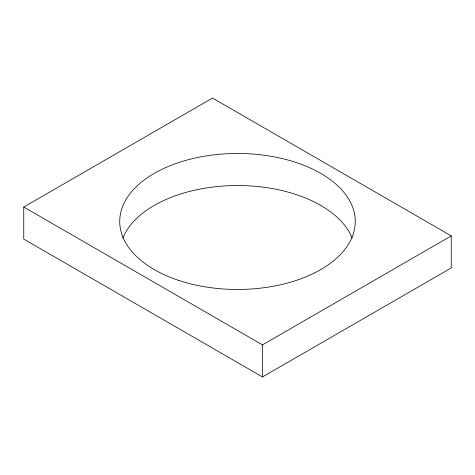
<?xml version="1.0" encoding="UTF-8"?>
<svg xmlns="http://www.w3.org/2000/svg" width="475" height="475" viewBox="0 0 475 475"><rect width="100%" height="100%" fill="white"/><g stroke="black" fill="none" stroke-linecap="round" stroke-linejoin="round"><path stroke-width="0.71" d="M23.75 207.047L212.515 98.064L451.25 235.897L451.25 267.953L262.485 376.936L23.75 239.103L23.75 207.047L262.485 344.88L451.25 235.897M262.485 344.88L262.485 376.936M122.841 237.987A117.776 67.996 0 0 1 237.5 185.529A117.776 67.996 0 0 1 352.159 237.987M178.612 280.357A117.776 67.996 0 0 0 355.276 221.475A117.776 67.996 0 0 0 178.612 162.587A117.776 67.996 0 0 0 178.612 280.357"/></g></svg>
